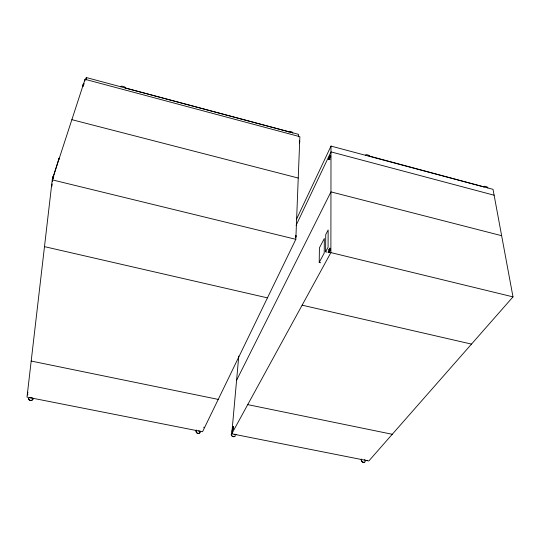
<?xml version="1.0" encoding="UTF-8"?>
<svg xmlns="http://www.w3.org/2000/svg" width="540" height="540" viewBox="0 0 540 540"><rect width="100%" height="100%" fill="white"/><g stroke="black" fill="none" stroke-linecap="round" stroke-linejoin="round"><path stroke-width="0.81" d="M231.761 433.816L330.885 252.605L331.007 146.084L493.027 189.331L513 296.872L368.813 460.971L231.761 433.816L238.768 356.083M329.461 252.531L328.388 252.119L328.394 251.032L329.677 248.191L330.419 248.373L330.413 250.425L329.67 250.243L329.677 248.191M328.745 158.571L330.163 158.888L329.711 159.692L328.745 159.455L329.049 157.275L329.9 155.763L330.568 155.945M325.62 251.802L325.735 234.576L328.151 229.966L328.084 247.226L325.62 251.802L327.173 252.18M319.214 262.406L319.41 247.867L324.338 238.505L324.216 253.098L319.214 262.406L320.706 262.764M295.826 239.321L299.869 136.694L85.037 79.299L52.245 179.854L27 397.103L202.554 431.744L295.826 239.321L52.245 179.854M298.512 136.87L298.613 134.372L86.319 77.558L85.631 79.684M52.61 178.301L53.156 178.436L53.116 179.037L52.569 178.902L52.799 177.316L53.237 175.986L53.777 176.121L53.345 177.451L52.799 177.316M232.429 429.502L233.132 426.452L232.429 429.502L232.983 429.617M83.423 83.504L83.909 83.997L83.423 83.504L82.903 86.15M83.309 86.238L83.383 85.61L82.897 85.482M51.874 186.341L52.157 183.924M52.441 181.501L52.63 179.888M52.819 178.274L59.063 158.105L58.86 159.725M328.745 159.455L329.9 157.43L329.9 155.763M84.8 80.96L85.037 79.299M85.968 80.048L86.319 77.558M295.623 237.715L296.041 235.913L295.468 235.339M299.241 140.953L299.754 141.386L299.383 143.012M83.423 83.862L83.086 85.59M27.763 392.155L27.621 393.046L27.824 392.492M53.15 177.12L52.805 178.484M83.909 83.633L83.565 84.686L83.079 84.557M203.803 427.714L203.978 427.113M328.718 252.356L329.67 250.243M125.118 87.946L290.776 132.273M296.305 219.638L331.007 146.084M296.089 225.342L331 151.889L494.12 195.217M236.581 380.315L330.953 191.882L501.633 235.69M484.036 186.935L484.4 186.266L485.798 186.422L487.283 187.036L487.931 187.974M365.459 155.277L365.958 154.629L367.47 154.811L369.002 155.439L369.569 156.377M288.556 131.969L289.156 131.335L290.756 131.531L292.329 132.179L292.849 133.124M120.65 86.744L121.46 86.137L123.228 86.373L124.875 87.048L125.267 87.986M232.929 426.418L233.685 426.56M232.646 427.086L233.699 427.282M232.97 428.247L233.523 428.362L233.24 429.28L232.315 429.098M31.192 361.051L218.228 399.404M247.732 404.622L392.263 434.288M302.13 305.174L471.501 344.101M44.483 246.645L267.449 297.864M329.225 251.613L329.967 251.795M330.885 252.605L513 296.872M328.388 252.119L329.13 252.302M53.048 176.398L53.595 176.533M295.549 235.791L296.041 235.913M295.414 236.682L295.906 236.804M329.231 248.468L329.974 248.65M329.846 248.893L330.595 249.075M328.725 249.588L329.468 249.77M71.867 119.671L298.235 178.045M330.062 156.263L330.73 156.438L330.568 157.606L329.9 157.43M329.501 156.168L330.17 156.344M329.049 157.275L329.717 157.451M328.745 159.017L329.413 159.192M83.288 83.781L83.767 83.909M299.315 141.271L299.754 141.386M368.773 155.871L484.022 186.948M32.285 397.737A3.537 2.99 -0.5 0 1 29.585 397.507M27.729 394.963A3.537 2.99 -0.5 0 1 27.83 394.187M33.291 398.338A2.457 2.086 -0.8 0 1 30.902 400.491A2.457 2.086 -0.8 0 1 28.37 398.473M32.575 399.458A2.018 1.708 -0.9 0 1 30.861 400.363M30.335 400.322A2.018 1.708 -0.9 0 1 28.843 398.27M32.812 398.594A2.018 1.708 -0.9 0 1 32.764 399.04M200.185 431.177A3.301 2.876 26.1 0 1 198.524 430.846M200.394 431.845A2.295 2.005 26.2 0 1 197.357 433.242A2.295 2.005 26.2 0 1 196.364 430.015M199.773 432.405A1.877 1.647 26.2 0 1 198.801 433.242M197.863 433.289A1.877 1.647 26.2 0 1 196.378 432.142M196.25 431.71A1.877 1.647 26.2 0 1 196.236 431.271M236.52 434.369A3.267 2.808 31.2 0 1 234.103 434.18M232.315 432.459A3.267 2.808 31.2 0 1 232.571 429.584M235.501 435.638A2.275 1.958 31.3 0 1 232.187 436.226A2.275 1.958 31.3 0 1 232.011 432.979M234.792 436.05A1.863 1.607 31.3 0 1 234.083 436.523M233.165 436.57A1.863 1.607 31.3 0 1 231.538 435.004M367.315 460.289A3.26 2.579 42.8 0 1 364.345 459.702M365.263 461.315A2.268 1.802 43 0 1 362.515 462.092A2.268 1.802 43 0 1 361.442 459.061M364.311 462.004A1.863 1.478 43.1 0 1 362.09 461.707A1.863 1.478 43.1 0 1 361.598 459.506"/></g></svg>
